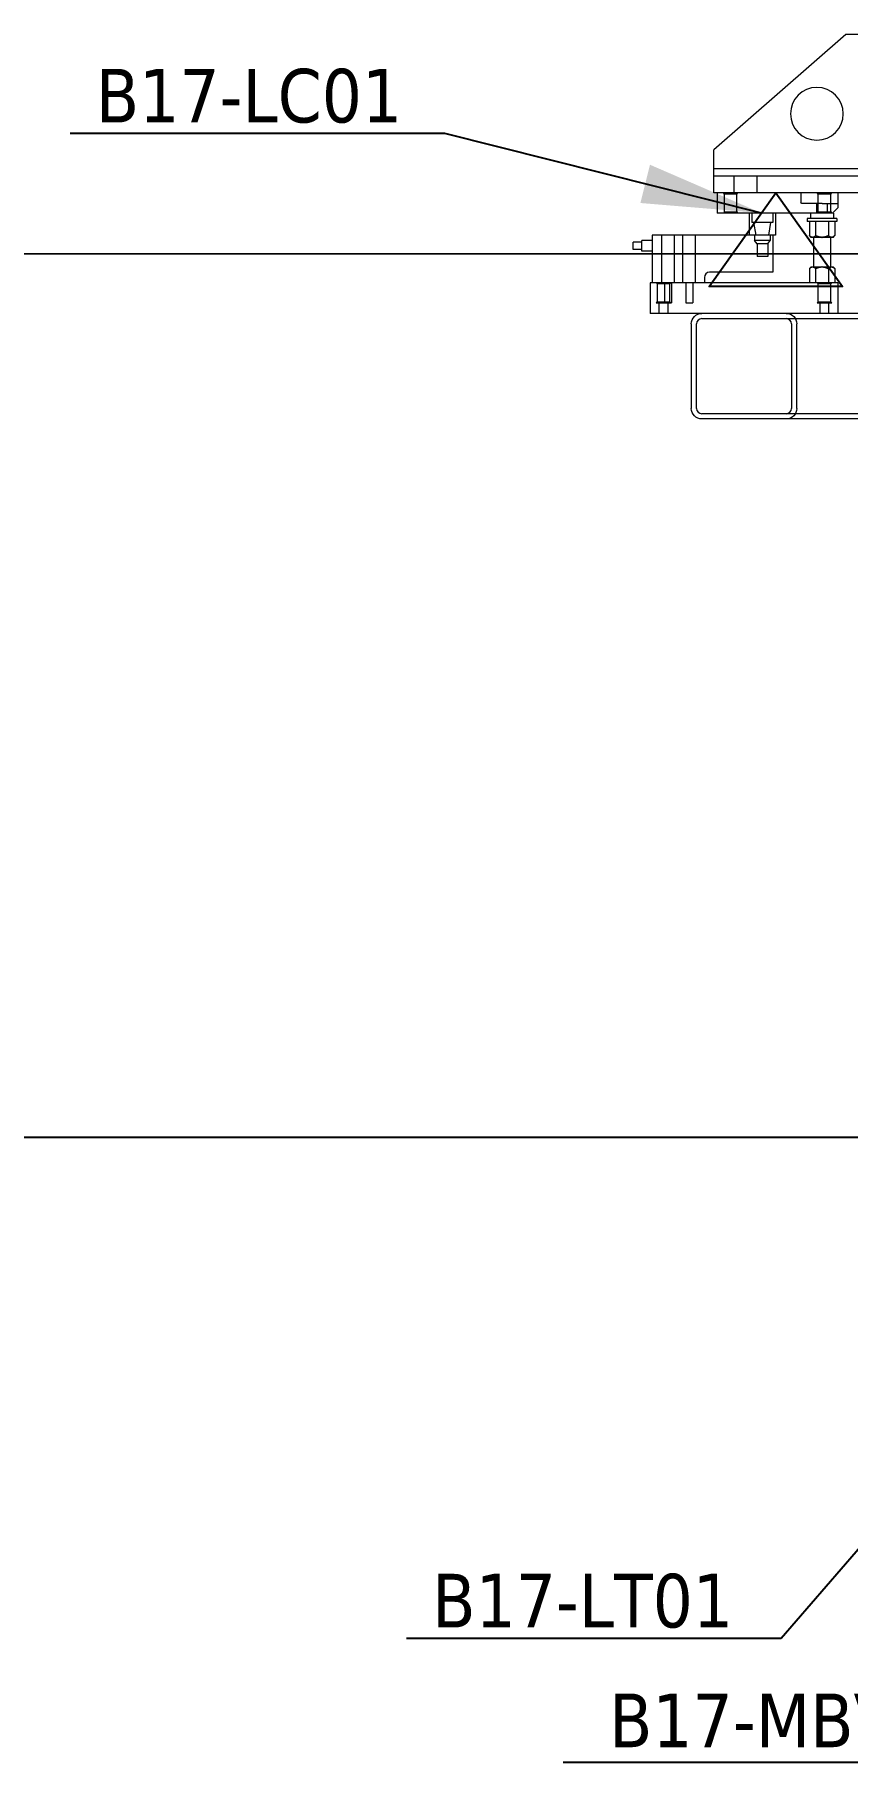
# Model space of a CAD drawing. Header units: millimetres. Extents: x -6314 to 11113, y -129 to 3675.
# Drawn here: x 691.5 to 860.9, y 2550.8 to 2910.7 of the extents above; entities that cross this region are included whole.
import ezdxf

# ---------------------------------------------------------------- set-up
doc = ezdxf.new("R2010")
doc.units = ezdxf.units.MM
doc.layers.add('Equipment', color=123, linetype='Continuous')
doc.layers.add('HW LINE', color=1, linetype='Continuous')
doc.dimstyles.new('ISO-25', dxfattribs={"dimtxt": 2.5, "dimasz": 2.5, "dimexe": 1.25, "dimexo": 0.625, "dimtad": 1, "dimtxsty": 'Standard', "dimcen": 2.5, "dimadec": 0, "dimazin": 0, "dimtfac": 1, "dimtmove": 0, "dimatfit": 3, "dimfxl": 1, "dimarcsym": 0})

# ---------------------------------------------------------------- blocks, each defined once
blk = doc.blocks.new('A$C22f65225')
at = {"layer": 'Equipment', "linetype": 'Continuous', "lineweight": 0, "extrusion": (0, 1, 0)}
for p, q in [((-108.2, 203), (-133.2, 181.2)), ((-103.2, 203), (-108.2, 203)), ((-133.2, 173), (-133.2, 181.2)), ((-133.2, 177.61), (-104.61, 177.61)), ((-104.61, 176.2), (-133.2, 176.2)), ((-129.4, 173), (-129.4, 176.2)), ((-125, 173), (-125, 176.2)), ((-104.61, 173), (-133.2, 173)), ((-132.58, 173), (-132.58, 169.2)), ((-131.22, 172.8), (-131.42, 173)), ((-130.04, 172.8), (-131.22, 172.8)), ((-131.22, 169.4), (-131.22, 172.8)), ((-128.86, 172.8), (-130.04, 172.8)), ((-128.86, 172.8), (-128.66, 173)), ((-128.86, 169.4), (-128.86, 172.8)), ((-116.72, 173), (-116.72, 171.2)), ((-112.72, 171), (-116.52, 171)), ((-113.73, 169.2), (-113.73, 171)), ((-113.44, 172.8), (-113.64, 173)), ((-112.26, 172.8), (-113.44, 172.8)), ((-113.44, 169.4), (-113.44, 172.8)), ((-112.72, 171), (-109.72, 171)), ((-111.08, 172.8), (-112.26, 172.8)), ((-111.71, 169.2), (-111.71, 171)), ((-111.08, 172.8), (-110.88, 173)), ((-111.08, 169.4), (-111.08, 172.8)), ((-110.72, 169.2), (-109.72, 170.2)), ((-109.72, 173), (-109.72, 170.2)), ((-110.72, 169.2), (-132.58, 169.2)), ((-131.22, 169.4), (-131.42, 169.2)), ((-131.22, 169.4), (-128.86, 169.4)), ((-128.86, 169.4), (-128.66, 169.2)), ((-126.52, 169.2), (-126.52, 165)), ((-126.02, 169.2), (-126.02, 167.4)), ((-125.76, 167.4), (-126.02, 167.4)), ((-122.02, 167.4), (-125.76, 167.4)), ((-125.22, 165), (-125.62, 167.4)), ((-122.82, 165), (-122.42, 167.4)), ((-122.02, 169.2), (-122.02, 167.4)), ((-121.52, 169.2), (-121.52, 165)), ((-109.92, 168.2), (-115.52, 168.2)), ((-115.52, 168.2), (-115.52, 167.6)), ((-109.92, 167.6), (-115.52, 167.6)), ((-115.12, 167.6), (-115.12, 164.92)), ((-114.92, 169.2), (-114.92, 168.2)), ((-113.92, 164.92), (-113.92, 167.6)), ((-113.44, 169.4), (-113.64, 169.2)), ((-113.44, 169.4), (-111.08, 169.4)), ((-111.52, 167.6), (-111.52, 164.92)), ((-111.08, 169.4), (-110.88, 169.2)), ((-110.52, 169.2), (-110.72, 169.2)), ((-110.52, 169.2), (-110.52, 168.2)), ((-110.32, 167.6), (-110.32, 164.92)), ((-109.92, 168.2), (-109.92, 167.6)), ((-148.48, 162.3), (-148.48, 163.7)), ((-146.88, 163.7), (-148.48, 163.7)), ((-146.88, 162), (-146.88, 164)), ((-144.88, 164), (-146.88, 164)), ((-122.02, 165), (-144.88, 165)), ((-144.88, 165), (-144.88, 156)), ((-143.08, 156), (-143.08, 165)), ((-140.68, 156), (-140.68, 165)), ((-139.08, 156), (-139.08, 165)), ((-136.68, 156), (-136.68, 165)), ((-125.52, 165), (-125.52, 164)), ((-122.52, 164), (-125.52, 164)), ((-125.02, 163.4), (-125.52, 164)), ((-123.02, 163.4), (-122.52, 164)), ((-122.52, 165), (-122.52, 164)), ((-122.02, 165), (-122.02, 158)), ((-121.52, 165), (-122.02, 165)), ((-114.8, 164.6), (-115.12, 164.92)), ((-114.53, 164.6), (-114.8, 164.6)), ((-114.53, 164.6), (-114.51, 164.6)), ((-112.73, 164.6), (-114.51, 164.6)), ((-114.32, 164.6), (-114.32, 159)), ((-112.73, 164.6), (-112.71, 164.6)), ((-110.93, 164.6), (-112.71, 164.6)), ((-111.12, 164.6), (-111.12, 159)), ((-110.93, 164.6), (-110.91, 164.6)), ((-110.64, 164.6), (-110.91, 164.6)), ((-110.64, 164.6), (-110.32, 164.92)), ((-146.88, 162.3), (-148.48, 162.3)), ((-144.88, 162), (-146.88, 162)), ((-123.02, 163.4), (-125.02, 163.4)), ((-125.02, 163.4), (-125.02, 161)), ((-123.02, 161), (-125.02, 161)), ((-123.02, 163.4), (-123.02, 161)), ((-122.02, 158), (-134.02, 158)), ((-114.8, 159), (-115.12, 158.68)), ((-115.12, 158.68), (-115.12, 156)), ((-114.8, 159), (-114.53, 159)), ((-114.51, 159), (-114.53, 159)), ((-114.51, 159), (-112.73, 159)), ((-113.92, 156), (-113.92, 158.68)), ((-112.71, 159), (-112.73, 159)), ((-112.71, 159), (-110.93, 159)), ((-111.52, 158.68), (-111.52, 156)), ((-110.91, 159), (-110.93, 159)), ((-110.91, 159), (-110.64, 159)), ((-110.64, 159), (-110.32, 158.68)), ((-110.32, 158.68), (-110.32, 156)), ((-145.28, 156), (-145.28, 150.2)), ((-109.72, 156), (-145.28, 156)), ((-143.92, 155.8), (-144.12, 156)), ((-142.74, 155.8), (-143.92, 155.8)), ((-143.92, 152.4), (-143.92, 155.8)), ((-141.56, 155.8), (-142.74, 155.8)), ((-142.54, 156), (-142.54, 152.2)), ((-141.56, 155.8), (-141.36, 156)), ((-141.56, 152.4), (-141.56, 155.8)), ((-141.22, 156), (-141.22, 152.2)), ((-138.54, 156), (-138.54, 152.2)), ((-137.22, 156), (-137.22, 152.2)), ((-135.02, 157), (-135.02, 156)), ((-113.44, 155.8), (-113.64, 156)), ((-112.26, 155.8), (-113.44, 155.8)), ((-113.44, 152.4), (-113.44, 155.8)), ((-111.08, 155.8), (-112.26, 155.8)), ((-111.08, 155.8), (-110.88, 156)), ((-111.08, 152.4), (-111.08, 155.8)), ((-109.72, 156), (-109.72, 150.2)), ((-143.92, 152.4), (-144.12, 152.2)), ((-144.12, 152.2), (-141.36, 152.2)), ((-143.92, 152.4), (-141.56, 152.4)), ((-143.58, 150.2), (-143.58, 152.2)), ((-141.9, 150.2), (-141.9, 152.2)), ((-141.56, 152.4), (-141.36, 152.2)), ((-141.36, 152.2), (-141.22, 152.2)), ((-138.54, 152.2), (-137.22, 152.2)), ((-113.44, 152.4), (-113.64, 152.2)), ((-113.64, 152.2), (-110.88, 152.2)), ((-113.44, 152.4), (-111.08, 152.4)), ((-113.1, 150.2), (-113.1, 152.2)), ((-111.42, 150.2), (-111.42, 152.2)), ((-111.08, 152.4), (-110.88, 152.2)), ((-135.5, 150.2), (-145.28, 150.2)), ((-137.5, 148.2), (-137.5, 132.2)), ((-136.5, 132.2), (-136.5, 148.2)), ((135.5, 150.2), (-135.5, 150.2)), ((-135.5, 149.2), (135.5, 149.2)), ((-118.5, 148.2), (-118.5, 132.2)), ((-117.5, 132.2), (-117.5, 148.2)), ((135.5, 131.2), (-135.5, 131.2)), ((135.5, 130.2), (-135.5, 130.2))]:
    blk.add_line(p, q, dxfattribs=at)
at = {"layer": 'Equipment', "linetype": 'Continuous', "lineweight": 0, "extrusion": (0, 0, -1)}
blk.add_circle((113.7, 188), 5, dxfattribs=at)
for centre, radius, start, end in [((116.52, 171.2), 0.2, 270, 0), ((135.5, 148.2), 2, 0, 90), ((119.5, 148.2), 2, 90, 180), ((135.5, 132.2), 2, 270, 0), ((119.5, 132.2), 2, 180, 270)]:
    blk.add_arc(centre, radius, start, end, dxfattribs=at)
at = {"layer": 'Equipment', "linetype": 'Continuous', "lineweight": 0}
for centre, start, end in [((-134.02, 157), 90, 180), ((-135.5, 148.2), 90, 180), ((-119.5, 148.2), 0, 90), ((-135.5, 132.2), 180, 270), ((-119.5, 132.2), 270, 0)]:
    blk.add_arc(centre, 1, start, end, dxfattribs=at)
for points in [[(-114.53, 164.6), (-114.8, 164.6), (-115.12, 164.92)], [(-113.92, 164.92), (-114.24, 164.6), (-114.51, 164.6)], [(-112.73, 164.6), (-113.28, 164.6), (-113.92, 164.92)], [(-111.52, 164.92), (-112.16, 164.6), (-112.71, 164.6)], [(-110.93, 164.6), (-111.2, 164.6), (-111.52, 164.92)], [(-110.32, 164.92), (-110.64, 164.6), (-110.91, 164.6)], [(-115.12, 158.68), (-114.8, 159), (-114.53, 159)], [(-114.51, 159), (-114.24, 159), (-113.92, 158.68)], [(-113.92, 158.68), (-113.28, 159), (-112.73, 159)], [(-112.71, 159), (-112.16, 159), (-111.52, 158.68)], [(-111.52, 158.68), (-111.2, 159), (-110.93, 159)], [(-110.91, 159), (-110.64, 159), (-110.32, 158.68)]]:
    blk.add_rational_spline(points, [1, 1.0371075068, 1], degree=2, dxfattribs=at)

msp = doc.modelspace()

# ---------------------------------------------------------------- linework, layer by layer
msp.add_lwpolyline([(846.01, 2877.72), (846.01, 2877.72), (859.93, 2858.22), (832.09, 2858.22)], close=True)
at = {"layer": 'HW LINE'}
msp.add_line((959.83, 2864.96), (684.1, 2865.06), dxfattribs=at)
msp.add_lwpolyline([(684.1, 2681.01), (636.48, 2681.01), (865.24, 2681.01), (954.74, 2681.01)], dxfattribs=at)

# ---------------------------------------------------------------- block references
at = {"xscale": 1.1, "yscale": 1.1, "zscale": 1.1}
msp.add_blockref('A$C22f65225', (979.63, 2687.42), dxfattribs=at)

# ---------------------------------------------------------------- texts
at = {"char_height": 11.1664, "width": 777.1843}
for s, insert, attachment_point in [('{\\fTahoma|b0|i0|c0|p34;B17-LC01}', (704.29, 2903.58), 1), ('{\\fTahoma|b0|i0|c0|p34;B17-LT01}', (774.4, 2590.06), 1), ('{\\fTahoma|b0|i0|c0|p34;B17-MBV01}', (887.98, 2565.11), 3)]:
    msp.add_mtext(s, dxfattribs=dict(at, insert=insert, attachment_point=attachment_point))

# ---------------------------------------------------------------- leaders
at = {"linetype": 'Continuous', "lineweight": -3}
for points in [[(843.03, 2873.54), (777.04, 2890.08), (698.93, 2890.08)], [(917.15, 2657.77), (847.15, 2576.56), (769.04, 2576.56)], [(970.81, 2606.17), (895.41, 2550.77), (801.69, 2550.77)]]:
    msp.add_leader(points, dimstyle='ISO-25', override={"dimscale": 10, "dimtad": 0}, dxfattribs=at)

doc.saveas('drawing.dxf')
